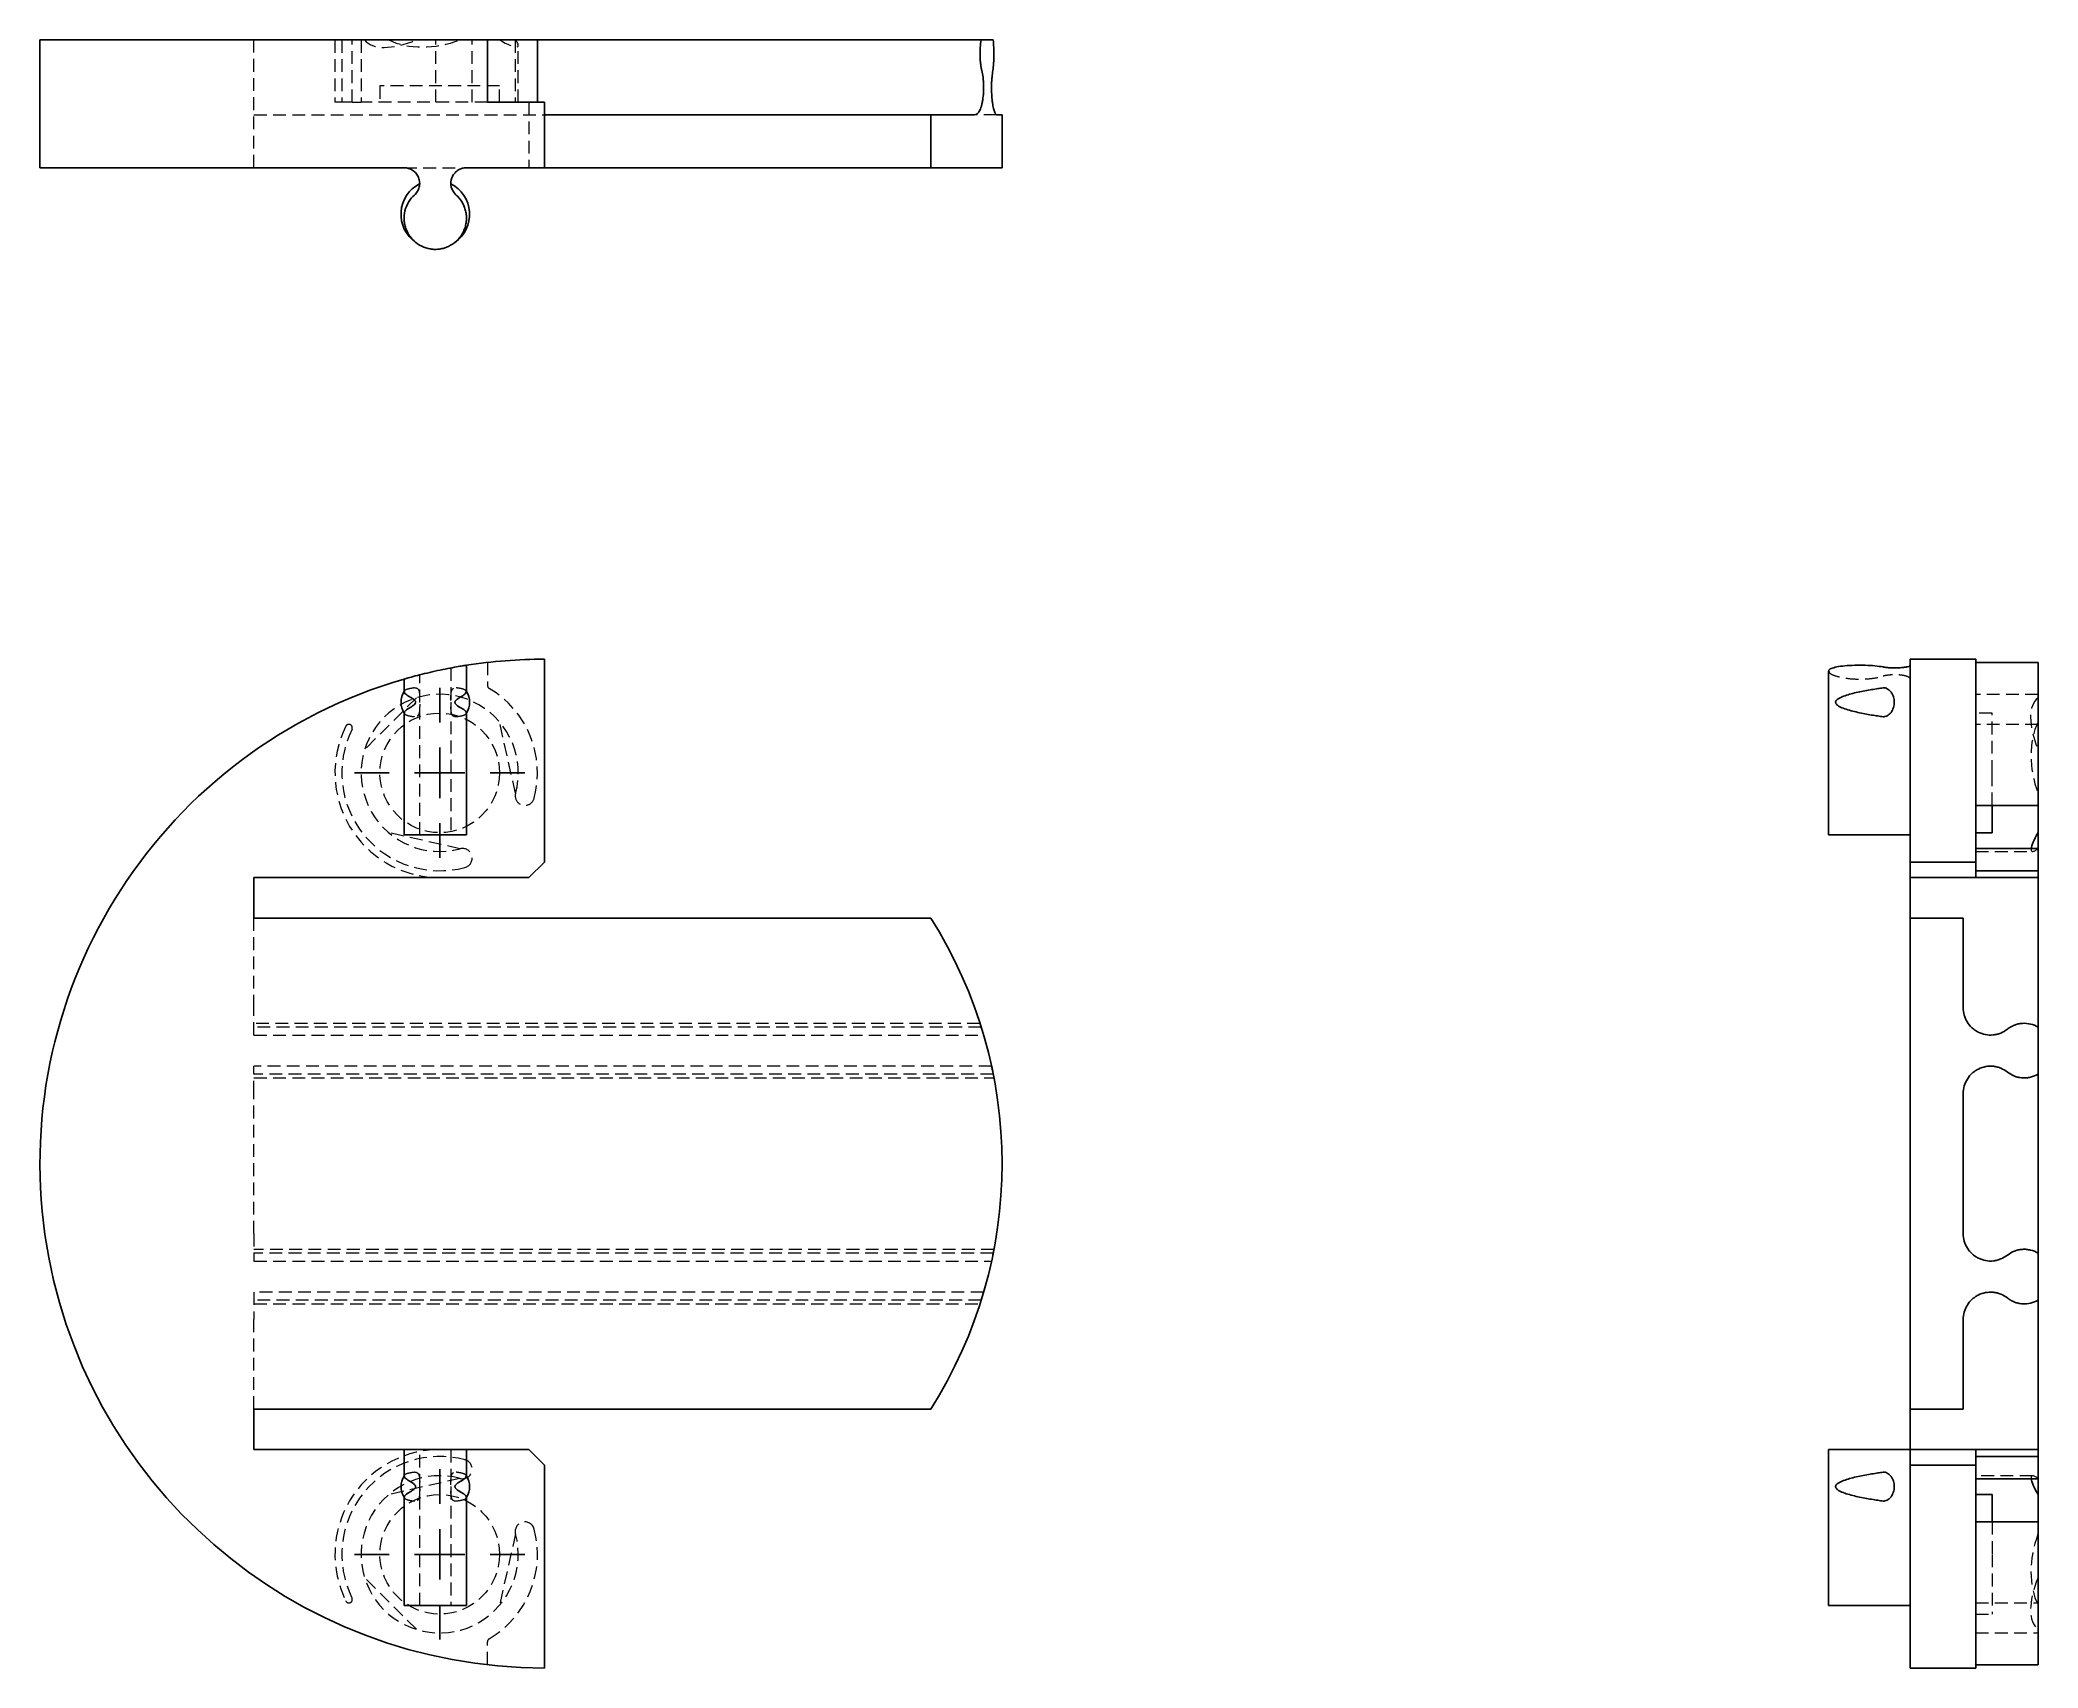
# Model space of a CAD drawing. Header units: millimetres. Extents: x 35 to 233, y 7 to 168.
import ezdxf

# ---------------------------------------------------------------- set-up
doc = ezdxf.new("R2010")
doc.units = ezdxf.units.MM
doc.linetypes.add('HIDDEN', pattern=[1.905, 1.27, -0.635])
doc.layers.add('10', color=7, linetype='Continuous')

# ---------------------------------------------------------------- blocks, each defined once
blk = doc.blocks.new('SW_CENTERMARKSYMBOL_0')
at = {"layer": '10', "color": 0}
for p, q in [((0, 5), (0, 8.43)), ((0, 0), (0, 2.5)), ((-5, 0), (-8.43, 0)), ((0, 0), (-2.5, 0)), ((0, 0), (0, -2.5)), ((0, 0), (2.5, 0)), ((5, 0), (8.43, 0)), ((0, -5), (0, -8.43))]:
    blk.add_line(p, q, dxfattribs=at)
blk = doc.blocks.new('SW_CENTERMARKSYMBOL_1')
at = {"layer": '10', "color": 0}
for p, q in [((0, 5), (0, 8.43)), ((0, 0), (0, 2.5)), ((-5, 0), (-8.43, 0)), ((0, 0), (-2.5, 0)), ((0, 0), (0, -2.5)), ((0, 0), (2.5, 0)), ((5, 0), (8.43, 0)), ((0, -5), (0, -8.43))]:
    blk.add_line(p, q, dxfattribs=at)

msp = doc.modelspace()

# ---------------------------------------------------------------- linework, layer by layer
at = {"color": 7, "linetype": 'Continuous', "lineweight": 25}
for p, q in [((35.32, 168.38), (35.32, 155.71)), ((35.32, 168.38), (79.68, 168.38)), ((79.68, 162.2), (79.68, 168.38)), ((79.68, 168.38), (79.85, 168.38)), ((84.64, 168.38), (79.85, 168.38)), ((84.64, 162.2), (84.64, 168.38)), ((128.62, 168.38), (84.64, 168.38)), ((128.62, 168.38), (129.81, 168.38)), ((85.32, 162.2), (79.68, 162.2)), ((85.32, 162.2), (85.32, 155.71)), ((85.32, 160.96), (123.61, 160.96)), ((123.61, 155.71), (123.61, 160.96)), ((123.61, 160.96), (127.97, 160.96)), ((130.15, 160.96), (130.68, 160.96)), ((130.68, 155.71), (130.68, 160.96)), ((71.41, 155.71), (35.32, 155.71)), ((85.32, 155.71), (77.59, 155.71)), ((123.61, 155.71), (85.32, 155.71)), ((130.68, 155.71), (123.61, 155.71)), ((85.32, 86.89), (85.32, 107)), ((227.2, 107), (220.71, 107)), ((220.71, 86.89), (220.71, 107)), ((227.2, 107), (227.2, 86.89)), ((71.41, 105.04), (71.41, 103.76)), ((77.59, 103.76), (77.59, 106.39)), ((212.62, 105.82), (212.62, 89.58)), ((227.2, 106.68), (233.38, 106.68)), ((233.38, 104.39), (233.38, 106.68)), ((233.38, 104.39), (233.38, 104.09)), ((233.38, 93.22), (233.38, 104.09)), ((71.41, 101.69), (71.41, 89.58)), ((77.59, 89.58), (77.59, 101.69)), ((233.38, 92.51), (233.38, 93.22)), ((227.2, 92.51), (233.38, 92.51)), ((228.82, 89.8), (228.82, 92.51)), ((233.38, 92.51), (233.38, 89.81)), ((71.41, 89.58), (77.59, 89.58)), ((212.62, 89.58), (218.01, 89.58)), ((220.71, 89.58), (218.01, 89.58)), ((227.2, 89.8), (228.82, 89.8)), ((233.38, 88.24), (233.38, 89.81)), ((233.38, 88.24), (227.2, 88.24)), ((233.38, 86.36), (233.38, 88.24)), ((83.77, 85.35), (56.53, 85.35)), ((56.53, 85.35), (56.53, 81.33)), ((83.77, 85.35), (85.32, 86.89)), ((220.71, 86.89), (227.2, 86.89)), ((220.71, 85.35), (220.71, 86.89)), ((227.2, 85.35), (220.71, 85.35)), ((220.71, 85.35), (220.71, 81.33)), ((227.2, 85.35), (227.2, 86.89)), ((227.2, 86.03), (233.38, 86.03)), ((227.2, 85.35), (233.38, 85.35)), ((227.2, 85.35), (233.38, 85.35)), ((233.38, 86.03), (233.38, 86.36)), ((233.38, 86.03), (233.38, 85.35)), ((233.38, 85.35), (233.38, 85.35)), ((233.38, 85.35), (233.38, 70.53)), ((123.61, 81.33), (56.53, 81.33)), ((220.71, 32.67), (220.71, 81.33)), ((220.71, 81.33), (225.96, 81.33)), ((225.96, 81.33), (225.96, 72.45)), ((128.51, 70.9), (128.5, 70.9)), ((233.38, 70.53), (233.38, 65.87)), ((233.38, 65.87), (233.38, 48.13)), ((225.96, 63.95), (225.96, 50.05)), ((233.38, 43.47), (233.38, 48.13)), ((128.5, 43.1), (128.51, 43.1)), ((233.38, 43.47), (233.38, 28.65)), ((225.96, 41.55), (225.96, 32.67)), ((56.53, 32.67), (56.53, 28.65)), ((123.61, 32.67), (56.53, 32.67)), ((225.96, 32.67), (220.71, 32.67)), ((220.71, 32.67), (220.71, 28.65)), ((56.53, 28.65), (71.41, 28.65)), ((71.41, 28.65), (71.41, 26.01)), ((71.41, 28.65), (77.59, 28.65)), ((77.59, 26.01), (77.59, 28.65)), ((77.59, 28.65), (83.77, 28.65)), ((85.32, 27.11), (83.77, 28.65)), ((212.62, 28.65), (212.62, 13.2)), ((212.62, 28.65), (218.01, 28.65)), ((220.71, 28.65), (218.01, 28.65)), ((220.71, 28.65), (227.2, 28.65)), ((220.71, 27.11), (220.71, 28.65)), ((227.2, 28.65), (227.2, 27.11)), ((227.2, 28.65), (233.38, 28.65)), ((227.2, 28.65), (233.38, 28.65)), ((233.38, 27.97), (227.2, 27.97)), ((233.38, 28.65), (233.38, 28.65)), ((233.38, 27.97), (233.38, 28.65)), ((233.38, 27.97), (233.38, 27.64)), ((85.32, 7), (85.32, 27.11)), ((227.2, 27.11), (220.71, 27.11)), ((220.71, 7), (220.71, 27.11)), ((227.2, 7), (227.2, 27.11)), ((227.2, 25.76), (233.38, 25.76)), ((233.38, 27.64), (233.38, 25.76)), ((233.38, 25.76), (233.38, 24.19)), ((71.41, 23.95), (71.41, 13.2)), ((77.59, 13.2), (77.59, 23.95)), ((228.82, 24.2), (227.2, 24.2)), ((228.82, 24.2), (228.82, 21.49)), ((233.38, 21.49), (233.38, 24.19)), ((233.38, 21.49), (227.2, 21.49)), ((233.38, 21.49), (233.38, 20.78)), ((233.38, 20.78), (233.38, 9.91)), ((71.41, 13.2), (77.59, 13.2)), ((212.62, 13.2), (218.01, 13.2)), ((220.71, 13.2), (218.01, 13.2)), ((233.38, 9.61), (233.38, 9.91)), ((233.38, 9.61), (233.38, 7.32)), ((227.2, 7), (220.71, 7)), ((227.2, 7.32), (233.38, 7.32))]:
    msp.add_line(p, q, dxfattribs=at)
at = {"color": 7, "linetype": 'HIDDEN', "lineweight": 18}
for p, q in [((56.53, 155.71), (56.53, 168.38)), ((64.56, 168.38), (64.56, 162.2)), ((65.23, 168.38), (65.23, 162.2)), ((66.28, 162.2), (66.28, 168.38)), ((67.15, 168.38), (67.15, 162.2)), ((74.55, 162.2), (74.55, 168.38)), ((74.55, 162.2), (74.55, 168.38)), ((78.16, 162.2), (78.16, 168.38)), ((82.42, 168.38), (82.42, 162.2)), ((82.72, 162.2), (82.72, 167.83)), ((80.87, 163.82), (69, 163.82)), ((69, 163.82), (69, 162.2)), ((80.87, 162.2), (80.87, 163.82)), ((56.53, 160.96), (85.32, 160.96)), ((65.64, 162.2), (64.56, 162.2)), ((66.28, 162.2), (65.64, 162.2)), ((66.28, 162.2), (67.15, 162.2)), ((79.68, 162.2), (67.15, 162.2)), ((83.77, 162.2), (83.77, 155.71)), ((130.15, 160.96), (127.97, 160.96)), ((71.41, 155.71), (77.59, 155.71)), ((72.96, 102.72), (72.96, 105.44)), ((76.05, 106.14), (76.05, 102.74)), ((79.68, 106.68), (79.68, 104.39)), ((72.63, 103.16), (67.5, 98.04)), ((71.44, 103.85), (71.41, 103.81)), ((77.59, 103.81), (77.57, 103.85)), ((233.38, 103.51), (227.2, 103.51)), ((71.41, 101.65), (71.44, 101.6)), ((72.96, 89.58), (72.96, 102.72)), ((76.05, 102.74), (76.05, 89.58)), ((77.56, 101.6), (77.59, 101.65)), ((228.82, 101.66), (227.2, 101.66)), ((228.82, 95.73), (228.82, 101.66)), ((82.46, 93.71), (80.86, 100.79)), ((233.38, 100.54), (227.2, 100.54)), ((228.82, 92.51), (228.82, 95.73)), ((76.95, 88.21), (69.88, 89.81)), ((227.2, 87.94), (232.83, 87.94)), ((56.53, 72.45), (56.53, 81.33)), ((56.53, 69.74), (56.53, 72.45)), ((128.5, 70.9), (56.53, 70.9)), ((128.62, 70.53), (56.53, 70.53)), ((56.53, 69.74), (128.85, 69.74)), ((56.53, 63.95), (56.53, 66.65)), ((129.64, 66.65), (56.53, 66.65)), ((129.81, 65.87), (56.53, 65.87)), ((56.53, 65.5), (129.88, 65.5)), ((56.53, 50.05), (56.53, 63.95)), ((56.53, 50.05), (56.53, 47.34)), ((129.88, 48.5), (56.53, 48.5)), ((129.81, 48.13), (56.53, 48.13)), ((56.53, 47.34), (129.64, 47.34)), ((56.53, 44.26), (56.53, 41.55)), ((128.85, 44.26), (56.53, 44.26)), ((128.62, 43.47), (56.53, 43.47)), ((56.53, 43.1), (128.5, 43.1)), ((56.53, 32.67), (56.53, 41.55)), ((72.96, 24.97), (72.96, 28.65)), ((76.05, 28.65), (76.05, 24.99)), ((76.95, 25.79), (69.88, 24.19)), ((71.44, 26.11), (71.41, 26.06)), ((77.59, 26.06), (77.57, 26.1)), ((232.83, 26.06), (227.2, 26.06)), ((71.41, 23.9), (71.44, 23.86)), ((72.96, 13.2), (72.96, 24.97)), ((76.05, 24.99), (76.05, 13.2)), ((77.56, 23.85), (77.59, 23.9)), ((82.46, 20.29), (80.86, 13.21)), ((228.82, 21.49), (228.82, 18.27)), ((228.82, 18.27), (228.82, 12.34)), ((72.63, 10.84), (67.5, 15.96)), ((227.2, 13.46), (233.38, 13.46)), ((227.2, 12.34), (228.82, 12.34)), ((227.2, 10.49), (233.38, 10.49)), ((79.68, 7.32), (79.68, 9.61))]:
    msp.add_line(p, q, dxfattribs=at)
for centre in [(74.94, 95.73), (74.94, 18.27)]:
    msp.add_circle(centre, 5.93, dxfattribs=at)
at = {"color": 7, "linetype": 'Continuous', "lineweight": 25}
for centre, radius, start, end in [((74.5, 151.1), 3.4, 117.1919, 235.0984), ((74.5, 151.1), 3.4, 304.9222, 62.7829), ((85.32, 57), 50, 90, 98.8867), ((85.32, 57), 50, 106.1448, 270), ((73.15, 102.73), 2.04, 148.0789, 211.9211), ((75.86, 102.73), 2.04, 328.0789, 31.9211), ((85.32, 57), 45.37, 327.5662, 32.4338), ((73.15, 24.98), 2.04, 148.0789, 211.9211), ((75.86, 24.98), 2.04, 328.0789, 31.9211)]:
    msp.add_arc(centre, radius, start, end, dxfattribs=at)
at = {"color": 7, "linetype": 'HIDDEN', "lineweight": 18}
for centre, radius, start, end in [((74.94, 95.73), 7.79, 345, 285), ((80.02, 104.39), 0.34, 180, 239.5877), ((74.94, 95.73), 9.7, 345, 59.5877), ((74.94, 95.73), 10.38, 153.5696, 267.8683), ((74.94, 95.73), 9.7, 153.5696, 285), ((65.94, 100.2), 0.34, 333.5696, 153.5696), ((83.38, 93.47), 0.958, 165, 345), ((77.2, 87.28), 0.958, 285, 105), ((74.94, 85.35), 0.386, 178.9342, 180), ((74.94, 18.27), 10.38, 92.1317, 206.4304), ((74.94, 18.27), 9.7, 75, 206.4304), ((74.94, 28.65), 0.386, 180, 181.0658), ((74.94, 18.27), 7.79, 75, 15), ((77.2, 26.72), 0.958, 255, 75), ((74.94, 18.27), 9.7, 300.4123, 15), ((83.38, 20.53), 0.958, 15, 195), ((65.94, 13.8), 0.34, 206.4304, 26.4304), ((80.02, 9.61), 0.34, 120.4123, 180)]:
    msp.add_arc(centre, radius, start, end, dxfattribs=at)
for centre, major_axis, ratio, start_param, end_param in [((74.94, 174.08), (7.44, 5.7), 0.404004, 3.142259, 4.111204), ((74.94, 173.72), (7.53, 2.79), 0.711461, 3.74707, 4.716015), ((74.94, 173.72), (7.76, -5.98), 0.108208, 5.659275, 6.628221), ((239.08, 95.73), (-5.7, 7.44), 0.404004, 0.000666, 0.969611), ((238.72, 95.73), (-2.79, 7.53), 0.711461, 0.605477, 1.574423), ((238.72, 95.73), (5.98, 7.76), 0.108208, 2.947295, 3.486628), ((238.72, 18.27), (-5.98, 7.76), 0.108208, 5.93815, 6.477483), ((238.72, 18.27), (2.79, 7.53), 0.711461, 1.56717, 2.536115), ((239.08, 18.27), (5.7, 7.44), 0.404004, 2.171981, 3.140927)]:
    msp.add_ellipse(centre, major_axis=major_axis, ratio=ratio, start_param=start_param, end_param=end_param, dxfattribs=at)
at = {"color": 7, "linetype": 'Continuous', "lineweight": 25}
for centre, major_axis, start_param, end_param in [((238.72, 95.73), (5.98, 7.76), 2.517683, 2.947295), ((238.72, 18.27), (-5.98, 7.76), 0.194297, 0.62391)]:
    msp.add_ellipse(centre, major_axis=major_axis, ratio=0.108208, start_param=start_param, end_param=end_param, dxfattribs=at)
for points, knots in [([(128.62, 168.38), (128.57, 168.15), (128.54, 167.9), (128.5, 167.37), (128.5, 167.1), (128.5, 166.69), (128.51, 166.55), (128.53, 166.29), (128.54, 166.16), (128.57, 165.91), (128.59, 165.79), (128.63, 165.56), (128.66, 165.44), (128.68, 165.34)], [0, 0, 0, 0, 0.25, 0.25, 0.5, 0.5, 0.625, 0.625, 0.75, 0.75, 0.875, 0.875, 1, 1, 1, 1]), ([(129.77, 165.34), (129.8, 165.55), (129.83, 165.78), (129.85, 166.16), (129.86, 166.29), (129.87, 166.55), (129.88, 166.69), (129.88, 166.96), (129.88, 167.09), (129.88, 167.36), (129.87, 167.5), (129.85, 167.89), (129.84, 168.14), (129.81, 168.38)], [0, 0, 0, 0, 0.25, 0.25, 0.375, 0.375, 0.5, 0.5, 0.625, 0.625, 0.75, 0.75, 1, 1, 1, 1]), ([(127.97, 160.96), (128.06, 160.96), (128.14, 161), (128.27, 161.09), (128.31, 161.13), (128.38, 161.23), (128.42, 161.29), (128.52, 161.48), (128.58, 161.64), (128.66, 161.91), (128.69, 162.01), (128.73, 162.22), (128.75, 162.33), (128.8, 162.67), (128.83, 162.91), (128.86, 163.42), (128.86, 163.68), (128.85, 164.06), (128.84, 164.19), (128.82, 164.44), (128.81, 164.56), (128.77, 164.91), (128.73, 165.14), (128.68, 165.34)], [0, 0, 0, 0, 0.125, 0.125, 0.1875, 0.1875, 0.25, 0.25, 0.375, 0.375, 0.4375, 0.4375, 0.5, 0.5, 0.625, 0.625, 0.75, 0.75, 0.8125, 0.8125, 0.875, 0.875, 1, 1, 1, 1]), ([(129.77, 165.34), (129.73, 165.14), (129.71, 164.92), (129.68, 164.57), (129.67, 164.45), (129.65, 164.2), (129.65, 164.08), (129.64, 163.7), (129.64, 163.44), (129.66, 162.95), (129.68, 162.7), (129.71, 162.36), (129.73, 162.25), (129.76, 162.04), (129.77, 161.94), (129.82, 161.67), (129.86, 161.5), (129.94, 161.24), (129.98, 161.14), (130.07, 161), (130.11, 160.96), (130.15, 160.96)], [0, 0, 0, 0, 0.125, 0.125, 0.1875, 0.1875, 0.25, 0.25, 0.375, 0.375, 0.5, 0.5, 0.5625, 0.5625, 0.625, 0.625, 0.75, 0.75, 0.875, 0.875, 1, 1, 1, 1]), ([(71.41, 155.71), (71.57, 155.71), (71.72, 155.69), (72.01, 155.6), (72.15, 155.53), (72.4, 155.36), (72.52, 155.26), (72.71, 155.02), (72.79, 154.88), (72.91, 154.59), (72.94, 154.43), (72.97, 154.12), (72.95, 153.96), (72.88, 153.65), (72.82, 153.51), (72.66, 153.24), (72.56, 153.12), (72.44, 153.01)], [0, 0, 0, 0, 0.125, 0.125, 0.25, 0.25, 0.375, 0.375, 0.5, 0.5, 0.625, 0.625, 0.75, 0.75, 0.875, 0.875, 1, 1, 1, 1]), ([(76.56, 153.01), (76.45, 153.12), (76.35, 153.24), (76.19, 153.51), (76.13, 153.65), (76.02, 154.11), (76.04, 154.43), (76.21, 154.87), (76.29, 155), (76.48, 155.25), (76.59, 155.35), (76.85, 155.53), (76.99, 155.6), (77.28, 155.69), (77.44, 155.71), (77.59, 155.71)], [0, 0, 0, 0, 0.125, 0.125, 0.25, 0.25, 0.5, 0.5, 0.625, 0.625, 0.75, 0.75, 0.875, 0.875, 1, 1, 1, 1]), ([(76.56, 153.01), (76.8, 152.81), (76.99, 152.57), (77.24, 152.16), (77.31, 152.02), (77.42, 151.73), (77.47, 151.58), (77.54, 151.28), (77.57, 151.12), (77.6, 150.81), (77.6, 150.65), (77.57, 150.34), (77.55, 150.18), (77.48, 149.88), (77.44, 149.73), (77.27, 149.29), (77.11, 149.02), (76.72, 148.53), (76.48, 148.32), (75.97, 147.97), (75.68, 147.84), (75.24, 147.71), (75.09, 147.68), (74.79, 147.63), (74.64, 147.62), (74.33, 147.62), (74.18, 147.64), (73.88, 147.68), (73.73, 147.72), (73.29, 147.85), (73.01, 147.99), (72.5, 148.34), (72.28, 148.55), (71.99, 148.91), (71.9, 149.04), (71.75, 149.31), (71.68, 149.45), (71.57, 149.74), (71.52, 149.89), (71.45, 150.19), (71.43, 150.35), (71.4, 150.82), (71.43, 151.13), (71.57, 151.74), (71.69, 152.03), (72.01, 152.57), (72.21, 152.81), (72.44, 153.01)], [0, 0, 0, 0, 0.0625, 0.0625, 0.09375, 0.09375, 0.125, 0.125, 0.15625, 0.15625, 0.1875, 0.1875, 0.21875, 0.21875, 0.25, 0.25, 0.3125, 0.3125, 0.375, 0.375, 0.4375, 0.4375, 0.46875, 0.46875, 0.5, 0.5, 0.53125, 0.53125, 0.5625, 0.5625, 0.625, 0.625, 0.6875, 0.6875, 0.71875, 0.71875, 0.75, 0.75, 0.78125, 0.78125, 0.8125, 0.8125, 0.875, 0.875, 0.9375, 0.9375, 1, 1, 1, 1]), ([(77.55, 106.39), (77.56, 106.39), (77.58, 106.4), (77.26, 106.35), (76.63, 106.24), (75.75, 106.08), (74.73, 105.87), (73.67, 105.63), (72.69, 105.38), (71.94, 105.18), (71.48, 105.05), (71.45, 105.04), (71.44, 105.04)], [0, 0, 0, 0, 0.051382, 0.156186, 0.261237, 0.367141, 0.474616, 0.584187, 0.695514, 0.806826, 0.915522, 1, 1, 1, 1]), ([(218.01, 106.23), (217.76, 106.27), (217.25, 106.35), (216.25, 106.4), (215.2, 106.4), (214.21, 106.35), (213.38, 106.24), (212.84, 106.08), (212.59, 105.93), (212.64, 105.83), (212.65, 105.82)], [0, 0, 0, 0, 0.138445, 0.276929, 0.414563, 0.551811, 0.689382, 0.828069, 0.968814, 1, 1, 1, 1]), ([(218.01, 106.23), (218.12, 106.21), (218.24, 106.19), (218.51, 106.16), (218.65, 106.15), (219.11, 106.13), (219.43, 106.13), (219.87, 106.16), (220, 106.18), (220.25, 106.21), (220.35, 106.23), (220.53, 106.28), (220.6, 106.3), (220.69, 106.35), (220.71, 106.38), (220.71, 106.4)], [0, 0, 0, 0, 0.125, 0.125, 0.25, 0.25, 0.5, 0.5, 0.625, 0.625, 0.75, 0.75, 0.875, 0.875, 1, 1, 1, 1]), ([(71.46, 103.76), (71.45, 103.73), (71.42, 103.62), (71.73, 103.4), (72.13, 103.18), (72.39, 102.99), (72.48, 102.91), (72.54, 102.83), (72.56, 102.77), (72.56, 102.71), (72.55, 102.65), (72.49, 102.55), (72.26, 102.35), (71.84, 102.11), (71.46, 101.87), (71.46, 101.74), (71.45, 101.69)], [0, 0, 0, 0, 0.086589, 0.2652, 0.411452, 0.440286, 0.470094, 0.482503, 0.495049, 0.503451, 0.511834, 0.525725, 0.563176, 0.692122, 0.87414, 1, 1, 1, 1]), ([(77.55, 101.69), (77.56, 101.73), (77.58, 101.83), (77.27, 102.05), (76.87, 102.27), (76.61, 102.46), (76.53, 102.54), (76.47, 102.63), (76.45, 102.69), (76.45, 102.75), (76.46, 102.81), (76.52, 102.9), (76.75, 103.1), (77.17, 103.34), (77.55, 103.58), (77.55, 103.71), (77.55, 103.76)], [0, 0, 0, 0, 0.086589, 0.2652, 0.411452, 0.440286, 0.470094, 0.482503, 0.495049, 0.503451, 0.511834, 0.525725, 0.563176, 0.692122, 0.87414, 1, 1, 1, 1]), ([(218.01, 101.3), (217.86, 101.32), (217.68, 101.34), (217.3, 101.4), (217.09, 101.43), (216.66, 101.5), (216.44, 101.54), (215.98, 101.63), (215.75, 101.68), (215.29, 101.78), (215.06, 101.83), (214.63, 101.95), (214.42, 102.01), (214.02, 102.15), (213.84, 102.23), (213.59, 102.36), (213.51, 102.41), (213.41, 102.51), (213.38, 102.54), (213.34, 102.61), (213.33, 102.63), (213.31, 102.69), (213.31, 102.72), (213.31, 102.81), (213.34, 102.85), (213.4, 102.93), (213.43, 102.97), (213.54, 103.06), (213.61, 103.1), (213.86, 103.24), (214.05, 103.31), (214.44, 103.45), (214.65, 103.51), (215.08, 103.63), (215.31, 103.68), (215.76, 103.78), (216, 103.83), (216.45, 103.91), (216.67, 103.95), (217.1, 104.02), (217.31, 104.05), (217.68, 104.11), (217.86, 104.14), (218.01, 104.16)], [0, 0, 0, 0, 0.0625, 0.0625, 0.125, 0.125, 0.1875, 0.1875, 0.25, 0.25, 0.3125, 0.3125, 0.375, 0.375, 0.4375, 0.4375, 0.46875, 0.46875, 0.484375, 0.484375, 0.492188, 0.492188, 0.5, 0.5, 0.515625, 0.515625, 0.53125, 0.53125, 0.5625, 0.5625, 0.625, 0.625, 0.6875, 0.6875, 0.75, 0.75, 0.8125, 0.8125, 0.875, 0.875, 0.9375, 0.9375, 1, 1, 1, 1]), ([(218.01, 101.3), (218.13, 101.28), (218.28, 101.31), (218.56, 101.47), (218.7, 101.59), (218.91, 101.87), (218.99, 102.03), (219.1, 102.37), (219.12, 102.55), (219.12, 102.9), (219.1, 103.08), (219.02, 103.34), (218.99, 103.42), (218.9, 103.58), (218.86, 103.66), (218.7, 103.87), (218.56, 103.99), (218.35, 104.1), (218.28, 104.13), (218.14, 104.16), (218.07, 104.17), (218.01, 104.16)], [0, 0, 0, 0, 0.125, 0.125, 0.25, 0.25, 0.375, 0.375, 0.5, 0.5, 0.625, 0.625, 0.6875, 0.6875, 0.75, 0.75, 0.875, 0.875, 0.9375, 0.9375, 1, 1, 1, 1]), ([(225.96, 72.45), (225.96, 72.2), (226, 71.96), (226.09, 71.61), (226.13, 71.49), (226.23, 71.27), (226.29, 71.16), (226.48, 70.84), (226.64, 70.64), (226.91, 70.39), (227.01, 70.31), (227.22, 70.16), (227.33, 70.1), (227.67, 69.92), (227.91, 69.84), (228.42, 69.74), (228.68, 69.73), (229.06, 69.77), (229.19, 69.79), (229.44, 69.85), (229.56, 69.89), (229.91, 70.04), (230.14, 70.17), (230.34, 70.32)], [0, 0, 0, 0, 0.125, 0.125, 0.1875, 0.1875, 0.25, 0.25, 0.375, 0.375, 0.4375, 0.4375, 0.5, 0.5, 0.625, 0.625, 0.75, 0.75, 0.8125, 0.8125, 0.875, 0.875, 1, 1, 1, 1]), ([(233.38, 70.53), (233.15, 70.67), (232.9, 70.77), (232.37, 70.89), (232.1, 70.92), (231.69, 70.89), (231.55, 70.87), (231.29, 70.81), (231.16, 70.77), (230.91, 70.67), (230.79, 70.61), (230.56, 70.48), (230.44, 70.41), (230.34, 70.32)], [0, 0, 0, 0, 0.25, 0.25, 0.5, 0.5, 0.625, 0.625, 0.75, 0.75, 0.875, 0.875, 1, 1, 1, 1]), ([(230.34, 66.08), (230.14, 66.23), (229.92, 66.36), (229.57, 66.5), (229.45, 66.54), (229.2, 66.6), (229.08, 66.63), (228.7, 66.67), (228.44, 66.66), (227.95, 66.57), (227.7, 66.49), (227.36, 66.32), (227.25, 66.26), (227.04, 66.12), (226.94, 66.04), (226.67, 65.79), (226.5, 65.59), (226.24, 65.17), (226.14, 64.94), (226, 64.46), (225.96, 64.2), (225.96, 63.95)], [0, 0, 0, 0, 0.125, 0.125, 0.1875, 0.1875, 0.25, 0.25, 0.375, 0.375, 0.5, 0.5, 0.5625, 0.5625, 0.625, 0.625, 0.75, 0.75, 0.875, 0.875, 1, 1, 1, 1]), ([(230.34, 66.08), (230.55, 65.91), (230.78, 65.78), (231.16, 65.63), (231.29, 65.59), (231.55, 65.53), (231.69, 65.51), (231.96, 65.49), (232.09, 65.49), (232.36, 65.52), (232.5, 65.54), (232.89, 65.63), (233.14, 65.73), (233.38, 65.87)], [0, 0, 0, 0, 0.25, 0.25, 0.375, 0.375, 0.5, 0.5, 0.625, 0.625, 0.75, 0.75, 1, 1, 1, 1]), ([(230.34, 47.92), (230.14, 47.77), (229.92, 47.64), (229.57, 47.5), (229.45, 47.46), (229.2, 47.4), (229.08, 47.37), (228.7, 47.33), (228.44, 47.34), (227.95, 47.43), (227.7, 47.51), (227.36, 47.68), (227.25, 47.74), (227.04, 47.88), (226.94, 47.96), (226.67, 48.21), (226.5, 48.41), (226.24, 48.83), (226.14, 49.06), (226, 49.54), (225.96, 49.8), (225.96, 50.05)], [0, 0, 0, 0, 0.125, 0.125, 0.1875, 0.1875, 0.25, 0.25, 0.375, 0.375, 0.5, 0.5, 0.5625, 0.5625, 0.625, 0.625, 0.75, 0.75, 0.875, 0.875, 1, 1, 1, 1]), ([(230.34, 47.92), (230.55, 48.09), (230.78, 48.22), (231.16, 48.37), (231.29, 48.41), (231.55, 48.47), (231.69, 48.49), (231.96, 48.51), (232.09, 48.51), (232.36, 48.48), (232.5, 48.46), (232.89, 48.37), (233.14, 48.27), (233.38, 48.13)], [0, 0, 0, 0, 0.25, 0.25, 0.375, 0.375, 0.5, 0.5, 0.625, 0.625, 0.75, 0.75, 1, 1, 1, 1]), ([(225.96, 41.55), (225.96, 41.8), (226, 42.04), (226.09, 42.39), (226.13, 42.51), (226.23, 42.73), (226.29, 42.84), (226.48, 43.16), (226.64, 43.36), (226.91, 43.61), (227.01, 43.69), (227.22, 43.84), (227.33, 43.9), (227.67, 44.08), (227.91, 44.16), (228.42, 44.26), (228.68, 44.27), (229.06, 44.23), (229.19, 44.21), (229.44, 44.15), (229.56, 44.11), (229.91, 43.96), (230.14, 43.83), (230.34, 43.68)], [0, 0, 0, 0, 0.125, 0.125, 0.1875, 0.1875, 0.25, 0.25, 0.375, 0.375, 0.4375, 0.4375, 0.5, 0.5, 0.625, 0.625, 0.75, 0.75, 0.8125, 0.8125, 0.875, 0.875, 1, 1, 1, 1]), ([(233.38, 43.47), (233.15, 43.33), (232.9, 43.23), (232.37, 43.11), (232.1, 43.08), (231.69, 43.11), (231.55, 43.13), (231.29, 43.19), (231.16, 43.23), (230.91, 43.33), (230.79, 43.39), (230.56, 43.52), (230.44, 43.59), (230.34, 43.68)], [0, 0, 0, 0, 0.25, 0.25, 0.5, 0.5, 0.625, 0.625, 0.75, 0.75, 0.875, 0.875, 1, 1, 1, 1]), ([(71.46, 26.01), (71.45, 25.98), (71.42, 25.87), (71.73, 25.66), (72.13, 25.43), (72.39, 25.24), (72.48, 25.16), (72.54, 25.08), (72.56, 25.02), (72.56, 24.96), (72.55, 24.9), (72.49, 24.8), (72.26, 24.6), (71.84, 24.37), (71.46, 24.12), (71.46, 24), (71.45, 23.95)], [0, 0, 0, 0, 0.086589, 0.2652, 0.411452, 0.440286, 0.470094, 0.482503, 0.495049, 0.503451, 0.511834, 0.525725, 0.563176, 0.692122, 0.87414, 1, 1, 1, 1]), ([(77.55, 23.95), (77.56, 23.98), (77.58, 24.09), (77.27, 24.3), (76.87, 24.53), (76.61, 24.72), (76.53, 24.8), (76.47, 24.88), (76.45, 24.94), (76.45, 25), (76.46, 25.06), (76.52, 25.16), (76.75, 25.36), (77.17, 25.59), (77.55, 25.84), (77.55, 25.96), (77.55, 26.01)], [0, 0, 0, 0, 0.086589, 0.2652, 0.411452, 0.440286, 0.470094, 0.482503, 0.495049, 0.503451, 0.511834, 0.525725, 0.563176, 0.692122, 0.87414, 1, 1, 1, 1]), ([(218.01, 23.55), (217.86, 23.57), (217.68, 23.6), (217.3, 23.65), (217.09, 23.69), (216.66, 23.76), (216.44, 23.8), (215.98, 23.88), (215.75, 23.93), (215.29, 24.03), (215.06, 24.09), (214.63, 24.2), (214.42, 24.26), (214.02, 24.4), (213.84, 24.48), (213.59, 24.62), (213.51, 24.67), (213.41, 24.76), (213.38, 24.8), (213.34, 24.86), (213.33, 24.88), (213.31, 24.94), (213.31, 24.97), (213.31, 25.06), (213.34, 25.11), (213.4, 25.19), (213.43, 25.22), (213.54, 25.31), (213.61, 25.36), (213.86, 25.49), (214.05, 25.57), (214.44, 25.7), (214.65, 25.76), (215.08, 25.88), (215.31, 25.93), (215.76, 26.03), (216, 26.08), (216.45, 26.16), (216.67, 26.2), (217.1, 26.27), (217.31, 26.31), (217.68, 26.36), (217.86, 26.39), (218.01, 26.41)], [0, 0, 0, 0, 0.0625, 0.0625, 0.125, 0.125, 0.1875, 0.1875, 0.25, 0.25, 0.3125, 0.3125, 0.375, 0.375, 0.4375, 0.4375, 0.46875, 0.46875, 0.484375, 0.484375, 0.492188, 0.492188, 0.5, 0.5, 0.515625, 0.515625, 0.53125, 0.53125, 0.5625, 0.5625, 0.625, 0.625, 0.6875, 0.6875, 0.75, 0.75, 0.8125, 0.8125, 0.875, 0.875, 0.9375, 0.9375, 1, 1, 1, 1]), ([(218.01, 23.55), (218.13, 23.53), (218.28, 23.57), (218.56, 23.72), (218.7, 23.84), (218.91, 24.12), (218.99, 24.28), (219.1, 24.62), (219.12, 24.8), (219.12, 25.16), (219.1, 25.34), (219.02, 25.59), (218.99, 25.67), (218.9, 25.83), (218.86, 25.91), (218.7, 26.12), (218.56, 26.24), (218.35, 26.36), (218.28, 26.38), (218.14, 26.42), (218.07, 26.42), (218.01, 26.41)], [0, 0, 0, 0, 0.125, 0.125, 0.25, 0.25, 0.375, 0.375, 0.5, 0.5, 0.625, 0.625, 0.6875, 0.6875, 0.75, 0.75, 0.875, 0.875, 0.9375, 0.9375, 1, 1, 1, 1])]:
    msp.add_open_spline(points, degree=3, knots=knots, dxfattribs=at)
at = {"color": 7, "linetype": 'HIDDEN', "lineweight": 18}
for points, knots in [([(212.65, 105.82), (212.66, 105.75), (212.68, 105.61), (213.14, 105.38), (213.89, 105.18), (214.86, 105.04), (215.91, 105.01), (216.9, 105.08), (217.6, 105.2), (217.92, 105.29), (218.01, 105.31)], [0, 0, 0, 0, 0.111641, 0.25657, 0.401479, 0.542983, 0.679337, 0.812352, 0.946036, 1, 1, 1, 1]), ([(220.71, 105.03), (220.71, 105.07), (220.69, 105.11), (220.6, 105.2), (220.53, 105.23), (220.36, 105.3), (220.26, 105.33), (220.02, 105.39), (219.88, 105.41), (219.59, 105.44), (219.43, 105.44), (219.12, 105.45), (218.96, 105.45), (218.65, 105.43), (218.51, 105.41), (218.24, 105.37), (218.12, 105.35), (218.01, 105.31)], [0, 0, 0, 0, 0.125, 0.125, 0.25, 0.25, 0.375, 0.375, 0.5, 0.5, 0.625, 0.625, 0.75, 0.75, 0.875, 0.875, 1, 1, 1, 1]), ([(72.44, 104.16), (72.21, 104.12), (71.76, 104.05), (71.45, 103.93), (71.46, 103.85), (71.46, 103.84)], [0, 0, 0, 0, 0.467754, 0.935841, 1, 1, 1, 1]), ([(72.44, 104.16), (72.58, 104.17), (72.69, 104.14), (72.85, 103.99), (72.89, 103.87), (72.94, 103.59), (72.95, 103.42), (72.96, 103.08), (72.96, 102.9), (72.96, 102.55), (72.96, 102.37), (72.95, 102.12), (72.95, 102.03), (72.94, 101.88), (72.93, 101.8), (72.89, 101.59), (72.85, 101.47), (72.73, 101.35), (72.68, 101.32), (72.57, 101.29), (72.51, 101.29), (72.44, 101.3)], [0, 0, 0, 0, 0.125, 0.125, 0.25, 0.25, 0.375, 0.375, 0.5, 0.5, 0.625, 0.625, 0.6875, 0.6875, 0.75, 0.75, 0.875, 0.875, 0.9375, 0.9375, 1, 1, 1, 1]), ([(76.56, 101.3), (76.43, 101.28), (76.32, 101.31), (76.16, 101.47), (76.12, 101.59), (76.07, 101.87), (76.06, 102.03), (76.05, 102.37), (76.05, 102.55), (76.05, 102.9), (76.05, 103.08), (76.06, 103.34), (76.06, 103.42), (76.07, 103.58), (76.08, 103.66), (76.12, 103.87), (76.16, 103.99), (76.28, 104.1), (76.32, 104.13), (76.43, 104.16), (76.5, 104.17), (76.56, 104.16)], [0, 0, 0, 0, 0.125, 0.125, 0.25, 0.25, 0.375, 0.375, 0.5, 0.5, 0.625, 0.625, 0.6875, 0.6875, 0.75, 0.75, 0.875, 0.875, 0.9375, 0.9375, 1, 1, 1, 1]), ([(77.58, 103.83), (77.56, 103.87), (77.52, 103.9), (77.41, 103.97), (77.34, 104), (77.17, 104.05), (77.07, 104.08), (76.84, 104.12), (76.71, 104.14), (76.56, 104.16)], [0, 0, 0, 0, 0.25, 0.25, 0.5, 0.5, 0.75, 0.75, 1, 1, 1, 1]), ([(71.43, 101.62), (71.45, 101.58), (71.49, 101.55), (71.6, 101.49), (71.67, 101.46), (71.84, 101.4), (71.94, 101.38), (72.17, 101.33), (72.3, 101.31), (72.44, 101.3)], [0, 0, 0, 0, 0.25, 0.25, 0.5, 0.5, 0.75, 0.75, 1, 1, 1, 1]), ([(76.56, 101.3), (76.79, 101.33), (77.25, 101.41), (77.56, 101.52), (77.55, 101.6), (77.55, 101.61)], [0, 0, 0, 0, 0.467754, 0.935841, 1, 1, 1, 1]), ([(128.51, 70.87), (128.51, 70.88), (128.5, 70.91), (128.56, 70.71), (128.65, 70.44), (128.68, 70.32)], [0, 0, 0, 0, 0.17903, 0.657867, 1, 1, 1, 1]), ([(128.85, 69.78), (128.85, 69.77), (128.85, 69.75), (128.79, 69.97), (128.71, 70.23), (128.68, 70.32)], [0, 0, 0, 0, 0.229009, 0.711451, 1, 1, 1, 1]), ([(129.77, 66.08), (129.73, 66.24), (129.66, 66.58), (129.65, 66.63), (129.64, 66.65)], [0, 0, 0, 0, 0.499939, 1, 1, 1, 1]), ([(129.77, 66.08), (129.8, 65.92), (129.86, 65.61), (129.89, 65.45), (129.88, 65.5), (129.88, 65.5)], [0, 0, 0, 0, 0.4991772, 0.9985037, 1, 1, 1, 1]), ([(129.77, 47.92), (129.73, 47.76), (129.66, 47.42), (129.65, 47.37), (129.64, 47.34)], [0, 0, 0, 0, 0.4999387, 1, 1, 1, 1]), ([(129.77, 47.92), (129.8, 48.08), (129.86, 48.39), (129.89, 48.55), (129.88, 48.5), (129.88, 48.5)], [0, 0, 0, 0, 0.499177, 0.998504, 1, 1, 1, 1]), ([(128.51, 43.13), (128.51, 43.12), (128.5, 43.09), (128.56, 43.29), (128.65, 43.56), (128.68, 43.68)], [0, 0, 0, 0, 0.17903, 0.657867, 1, 1, 1, 1]), ([(128.85, 44.22), (128.85, 44.23), (128.85, 44.25), (128.79, 44.03), (128.71, 43.77), (128.68, 43.68)], [0, 0, 0, 0, 0.229009, 0.711451, 1, 1, 1, 1]), ([(72.44, 26.41), (72.21, 26.37), (71.76, 26.3), (71.45, 26.19), (71.46, 26.1), (71.46, 26.09)], [0, 0, 0, 0, 0.467754, 0.935841, 1, 1, 1, 1]), ([(72.44, 26.41), (72.58, 26.43), (72.69, 26.39), (72.85, 26.24), (72.89, 26.12), (72.94, 25.84), (72.95, 25.68), (72.96, 25.34), (72.96, 25.16), (72.96, 24.8), (72.96, 24.62), (72.95, 24.37), (72.95, 24.29), (72.94, 24.13), (72.93, 24.05), (72.89, 23.84), (72.85, 23.72), (72.73, 23.6), (72.68, 23.58), (72.57, 23.54), (72.51, 23.54), (72.44, 23.55)], [0, 0, 0, 0, 0.125, 0.125, 0.25, 0.25, 0.375, 0.375, 0.5, 0.5, 0.625, 0.625, 0.6875, 0.6875, 0.75, 0.75, 0.875, 0.875, 0.9375, 0.9375, 1, 1, 1, 1]), ([(76.56, 23.55), (76.43, 23.53), (76.32, 23.57), (76.16, 23.72), (76.12, 23.84), (76.07, 24.12), (76.06, 24.28), (76.05, 24.62), (76.05, 24.8), (76.05, 25.16), (76.05, 25.34), (76.06, 25.59), (76.06, 25.67), (76.07, 25.83), (76.08, 25.91), (76.12, 26.12), (76.16, 26.24), (76.28, 26.36), (76.32, 26.38), (76.43, 26.42), (76.5, 26.42), (76.56, 26.41)], [0, 0, 0, 0, 0.125, 0.125, 0.25, 0.25, 0.375, 0.375, 0.5, 0.5, 0.625, 0.625, 0.6875, 0.6875, 0.75, 0.75, 0.875, 0.875, 0.9375, 0.9375, 1, 1, 1, 1]), ([(77.58, 26.09), (77.56, 26.12), (77.52, 26.16), (77.41, 26.22), (77.34, 26.25), (77.17, 26.3), (77.07, 26.33), (76.84, 26.37), (76.71, 26.39), (76.56, 26.41)], [0, 0, 0, 0, 0.25, 0.25, 0.5, 0.5, 0.75, 0.75, 1, 1, 1, 1]), ([(71.43, 23.87), (71.45, 23.84), (71.49, 23.8), (71.6, 23.74), (71.67, 23.71), (71.84, 23.66), (71.94, 23.63), (72.17, 23.59), (72.3, 23.57), (72.44, 23.55)], [0, 0, 0, 0, 0.25, 0.25, 0.5, 0.5, 0.75, 0.75, 1, 1, 1, 1]), ([(76.56, 23.55), (76.79, 23.59), (77.25, 23.66), (77.56, 23.77), (77.55, 23.86), (77.55, 23.87)], [0, 0, 0, 0, 0.467754, 0.935841, 1, 1, 1, 1])]:
    msp.add_open_spline(points, degree=3, knots=knots, dxfattribs=at)

# ---------------------------------------------------------------- block references
at = {"layer": '10'}
for name, p in [('SW_CENTERMARKSYMBOL_1', (74.94, 95.73)), ('SW_CENTERMARKSYMBOL_0', (74.94, 18.27))]:
    msp.add_blockref(name, p, dxfattribs=at)

doc.saveas('drawing.dxf')
